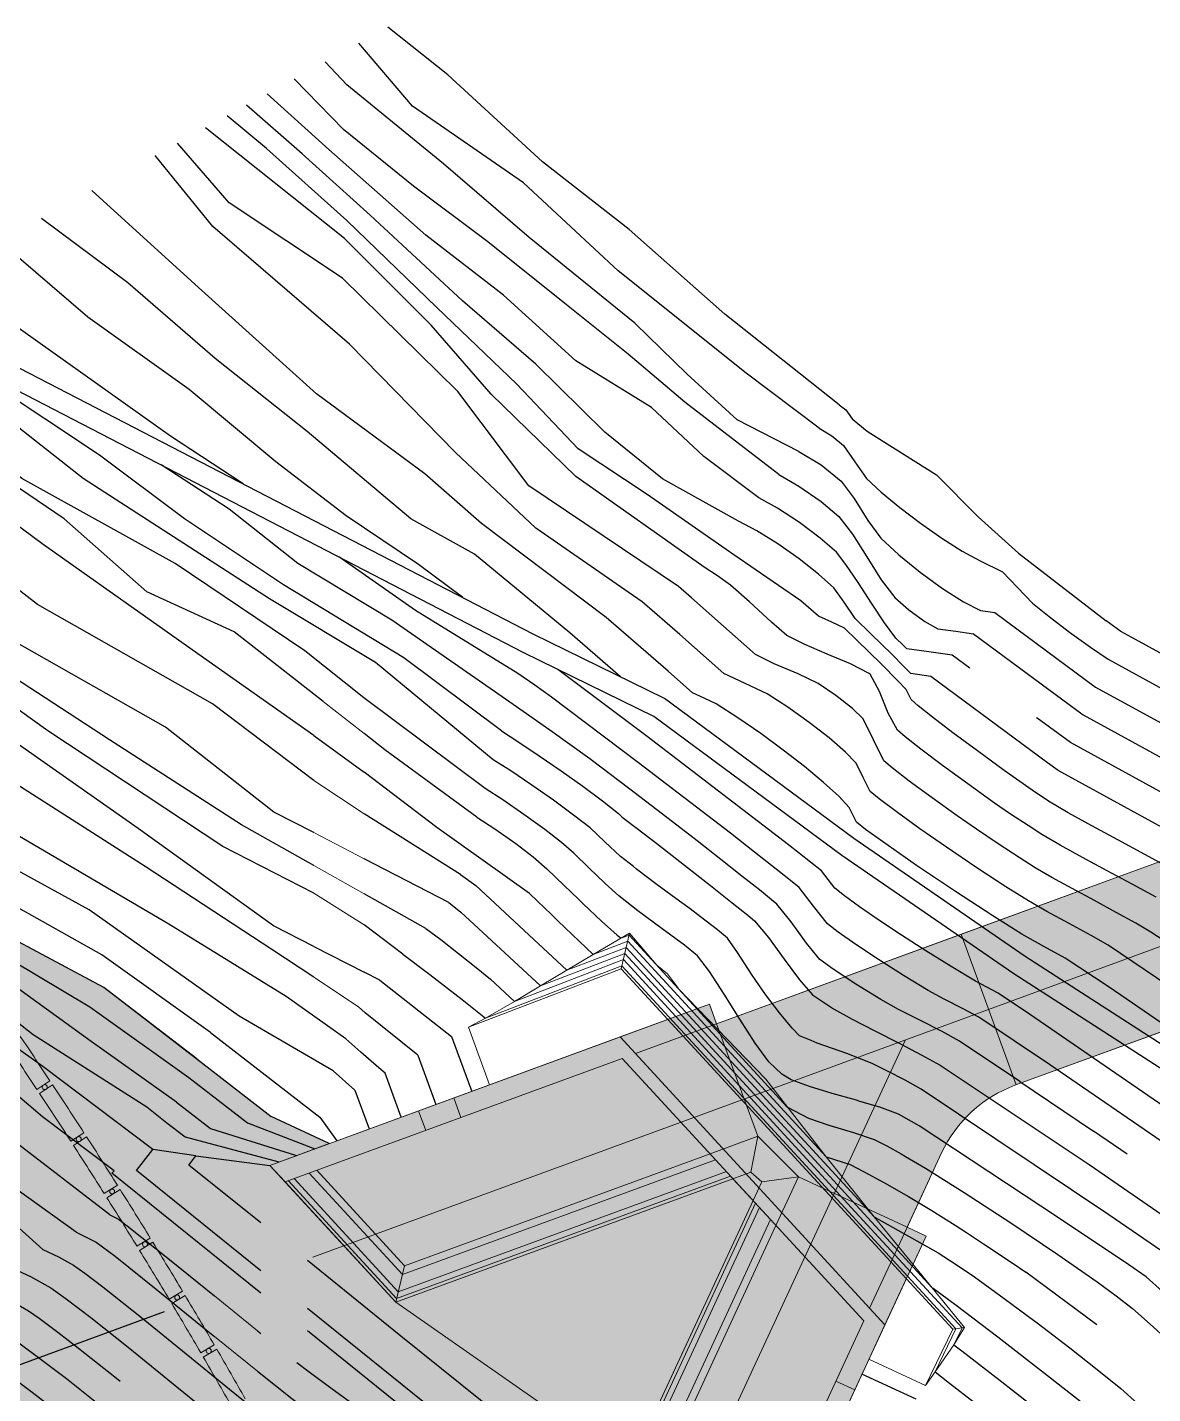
# Model space of a CAD drawing. Extents: x -367 to 63045, y 275 to 109039.
# Drawn here: x 62143.1 to 62186.3, y 108597.3 to 108649.8 of the extents above; entities that cross this region are included whole.
import ezdxf
from ezdxf.enums import TextEntityAlignment as Align

# ---------------------------------------------------------------- set-up
doc = ezdxf.new("R2010")
doc.units = 0
doc.header["$LTSCALE"] = 25.401856
doc.header["$MEASUREMENT"] = 0
for name, pattern in [('NASCOSTA', [9.525, 6.35, -3.175]), ('TRATTEGGIATA', [19.05, 12.7, -6.35]), ('TRATTEGGIATA2', [0.375, 0.25, -0.125]), ('TRATTOPUNTO2', [12.7, 6.35, -3.175, 0, -3.175])]:
    doc.linetypes.add(name, pattern=pattern)
for name, color, linetype in [('colore lago', 131, 'Continuous'), ('curve livello 1m', 2, 'Continuous'), ('curve livello 5m', 7, 'Continuous'), ('curve livello di scavo 1 m', 2, 'Continuous'), ('LIN010CO', 2, 'Continuous'), ('LIN010TR', 2, 'NASCOSTA'), ('LIN018CO', 6, 'Continuous'), ('LIN025CO', 7, 'Continuous'), ('LIN07CO', 4, 'Continuous'), ('Strade', 7, 'Continuous'), ('TEXT050', 3, 'Continuous'), ('TRATTCOLO-30', 253, 'Continuous'), ('TRATTCOLO-32', 255, 'Continuous')]:
    doc.layers.add(name, color=color, linetype=linetype)
doc.layers.add('Colori bordi', color=5, linetype='Continuous', plot=False)
doc.layers.add('no_plot', color=5, linetype='Continuous', plot=False)
doc.styles.add('ARIAL', font='arial.ttf')

# ---------------------------------------------------------------- blocks, each defined once
blk = doc.blocks.new('SEZ1')
at = {"layer": 'LIN07CO'}
for q in [(-0.5, 1.5), (0, 0)]:
    blk.add_line((0, 1.5), q, dxfattribs=at)
at = {"layer": 'TEXT050', "style": 'ARIAL'}
blk.add_attdef('NOME_SEZIONE', text='', height=0.4, dxfattribs=at).set_placement((-0.25, 1.167), align=Align.MIDDLE)
blk = doc.blocks.new('CONTORNO')
at = {"layer": 'Colori bordi', "lineweight": 0, "ltscale": 2, "flags": 128}
for points in [[(9.426, 101.471, 0.76503), (-27.561, 123.114), (-31.83, 118.918, 0.278191), (-69.079, 126.141), (-85.83, 120.005), (-86.105, 120.756), (-102.99, 114.571), (-98.153, 109.314), (-85.2, 114.059), (-84.427, 113.219), (-89.144, 103.05)], [(-84.307, 97.793), (-77.785, 111.855), (-78.51, 112.191), (-77.184, 115.052, -0.198912), (-74.368, 117.643), (-67.474, 120.163, -0.281645), (-36.074, 114.45, 0.175507), (-40.663, 100.044)]]:
    blk.add_lwpolyline(points, format="xyb", dxfattribs=at)
blk = doc.blocks.new('barrageflott')
at = {"layer": 'TRATTCOLO-32'}
h = blk.add_hatch(color=256, dxfattribs=at)
h.paths.add_polyline_path([(-40.677, 110.423), (-41.157, 110.064, -0.002639), (-39.854, 108.3), (-39.369, 108.655, 0.002639)])
h.paths.add_polyline_path([(-39.257, 108.501), (-39.742, 108.147, -0.002639), (-38.458, 106.369), (-37.97, 106.717, 0.002639)])
h.paths.add_polyline_path([(-37.86, 106.563), (-38.348, 106.214, -0.002639), (-37.085, 104.422), (-36.593, 104.764, 0.002639)])
h.paths.add_polyline_path([(-36.484, 104.608), (-36.977, 104.266, -0.002639), (-35.735, 102.459), (-35.238, 102.796, 0.002639)])
h.paths.add_polyline_path([(-35.131, 102.639), (-35.628, 102.302, -0.002639), (-34.406, 100.48), (-33.906, 100.812, 0.002639)])
h.paths.add_polyline_path([(-33.801, 100.653), (-34.302, 100.322, -0.002639), (-33.101, 98.487), (-32.597, 98.813, 0.002639)])
h.paths.add_polyline_path([(-32.494, 98.653), (-32.998, 98.328, -0.002639), (-31.819, 96.479), (-31.311, 96.799, 0.002639)])
h.paths.add_polyline_path([(-31.21, 96.638), (-31.718, 96.318, -0.002639), (-30.56, 94.456), (-30.048, 94.77, 0.002639)])
h.paths.add_polyline_path([(-29.949, 94.608), (-30.46, 94.294, -0.002639), (-29.324, 92.419), (-28.809, 92.727, 0.002639)])
h.paths.add_polyline_path([(-28.711, 92.564), (-29.226, 92.256, -0.002639), (-28.111, 90.367), (-27.593, 90.67, 0.002639)])
h.paths.add_polyline_path([(-27.497, 90.505), (-28.016, 90.203, -0.002639), (-26.922, 88.302), (-26.401, 88.599, 0.002639)])
h.paths.add_polyline_path([(-26.307, 88.433), (-26.829, 88.137, -0.002639), (-25.757, 86.224), (-25.232, 86.514, 0.002639)])
h.paths.add_polyline_path([(-25.14, 86.348), (-25.665, 86.058, -0.002639), (-24.616, 84.132), (-24.088, 84.416, 0.002639)])
h.paths.add_polyline_path([(-23.998, 84.249), (-24.526, 83.965, -0.002639), (-23.499, 82.027), (-22.967, 82.306, 0.002639)])
h.paths.add_polyline_path([(-22.879, 82.137), (-23.411, 81.859, -0.002639), (-22.406, 79.91), (-21.871, 80.182, 0.002639)])
h.paths.add_polyline_path([(-21.785, 80.013), (-22.32, 79.741, -0.002639), (-21.337, 77.78), (-20.799, 78.046, 0.002639)])
h.paths.add_polyline_path([(-20.715, 77.876), (-21.253, 77.61, -0.002639), (-20.293, 75.639), (-19.752, 75.898, 0.002639)])
h.paths.add_polyline_path([(-19.67, 75.727), (-20.211, 75.468, -0.002639), (-19.274, 73.485), (-18.73, 73.738, 0.002639)])
h.paths.add_polyline_path([(-16.684, 69.21), (-17.233, 68.969, -0.002639), (-16.365, 66.956), (-15.812, 67.19, 0.002639)])
h.paths.add_polyline_path([(-17.654, 71.394), (-18.201, 71.147, -0.002639), (-17.309, 69.143), (-16.76, 69.384, 0.002639)])
h.paths.add_polyline_path([(-18.65, 73.566), (-19.194, 73.313, -0.002639), (-18.279, 71.32), (-17.732, 71.567, 0.002639)])
at = {"layer": 'LIN010CO', "lineweight": 0}
for p, q in [((-34.406, 100.48), (-33.906, 100.812)), ((-34.302, 100.322), (-33.801, 100.653)), ((-33.101, 98.487), (-32.597, 98.813)), ((-32.998, 98.328), (-32.494, 98.653)), ((-31.819, 96.479), (-31.311, 96.799)), ((-31.718, 96.318), (-31.21, 96.638)), ((-30.56, 94.456), (-30.048, 94.77)), ((-30.46, 94.294), (-29.949, 94.608)), ((-29.324, 92.419), (-28.809, 92.727)), ((-29.226, 92.256), (-28.711, 92.564)), ((-28.111, 90.367), (-27.593, 90.67)), ((-28.016, 90.203), (-27.497, 90.505))]:
    blk.add_line(p, q, dxfattribs=at)
for centre in [(-34.104, 100.567), (-32.798, 98.57), (-31.514, 96.558), (-30.254, 94.532), (-29.018, 92.491), (-27.804, 90.436)]:
    blk.add_circle(centre, 0.095, dxfattribs=at)
for radius, start, end in [(208.344, 33.54525, 34.15012), (207.744, 33.54525, 34.15012), (207.744, 32.88807, 33.49294), (208.344, 32.88807, 33.49294), (208.344, 32.2309, 32.83577), (207.744, 32.2309, 32.83577), (208.344, 31.57373, 32.1786), (207.744, 31.57373, 32.1786), (208.344, 30.91655, 31.52142), (207.744, 30.91655, 31.52142), (208.344, 30.25938, 30.86425), (207.744, 30.25938, 30.86425), (208.344, 29.60221, 30.20708), (207.744, 29.60221, 30.20708)]:
    blk.add_arc((-207.55, -14.318), radius, start, end, dxfattribs=at)

msp = doc.modelspace()

# ---------------------------------------------------------------- hatches: boundary and pattern name
at = {"layer": 'colore lago', "linetype": 'Continuous', "lineweight": 0}
msp.add_hatch(color=256, dxfattribs=at).paths.add_polyline_path([(62184.44037, 108578.69715), (62185.03434, 108578.125), (62185.55328, 108577.07553), (62184.71184, 108576.84218), (62189.10999, 108571.21279), (62202.4034, 108574.89937), (62203.10581, 108574.00033), (62197.58567, 108564.24353), (62201.98383, 108558.61423), (62202.78383, 108560.02814), (62202.78383, 108558.46665), (62203.82904, 108556.4937), (62204.32435, 108555.55874), (62204.73393, 108554.78562), (62204.99715, 108554.28875), (62205.31668, 108553.6856), (62206.09904, 108553.14835), (62206.994, 108552.58011), (62207.77037, 108552.12865), (62208.28489, 108551.88137), (62208.98831, 108551.7939), (62209.75528, 108551.70767), (62210.27698, 108551.52482), (62211.05005, 108551.20587), (62211.84255, 108550.8465), (62212.31081, 108550.58878), (62213.28943, 108549.57594), (62214.66393, 108548.14578), (62215.45723, 108547.3376), (62216.16484, 108546.6219), (62216.68181, 108546.10437), (62216.90318, 108545.89072), (62217.44028, 108545.65476), (62218.04836, 108545.19124), (62218.87708, 108544.48294), (62219.4919, 108543.90061), (62219.85139, 108543.51423), (62220.22605, 108542.63483), (62220.56531, 108541.56721), (62220.9211, 108540.79857), (62221.36372, 108540.51775), (62221.86652, 108540.21289), (62222.46332, 108539.50212), (62223.10529, 108538.59681), (62223.70955, 108537.87247), (62224.20518, 108537.55122), (62224.69366, 108537.28115), (62225.15194, 108537.02649), (62225.71553, 108536.65965), (62226.50081, 108536.12628), (62227.3663, 108535.52374), (62228.1705, 108534.9494), (62229.08636, 108534.26713), (62230.1381, 108533.46091), (62231.0102, 108532.77261), (62231.91617, 108532.02959), (62232.79706, 108531.29172), (62233.57004, 108530.62991), (62234.15231, 108530.11507), (62234.46103, 108529.81812), (62235.02241, 108528.93574), (62235.50983, 108528.21194), (62236.1616, 108527.97079), (62237.88452, 108527.35259), (62236.19155, 108519.02067), (62235.95115, 108517.8376), (62230.60336, 108518.76617), (62225.09835, 108519.31118), (62219.53535, 108519.50718), (62213.99236, 108519.34019), (62208.44135, 108518.81819), (62202.96136, 108517.90819), (62197.53735, 108516.63019), (62192.21835, 108515.03521), (62187.02936, 108513.0682), (62181.96335, 108510.75821), (62177.07535, 108508.14421), (62172.35535, 108505.18521), (62168.15134, 108502.19022), (62163.99534, 108498.79922), (62159.92034, 108495.02322), (62156.87234, 108491.82123), (62153.58533, 108487.9912), (62151.00034, 108484.57322), (62147.89234, 108479.97022), (62145.09534, 108475.15423), (62142.62333, 108470.19523), (62140.49932, 108465.06123), (62138.70632, 108459.79123), (62137.26532, 108454.41924), (62136.17032, 108448.97023), (62135.44131, 108443.47724), (62135.08431, 108438.09823), (62135.07531, 108432.54122), (62135.4223, 108426.97924), (62136.1643, 108421.48524), (62137.24929, 108416.02824), (62138.11624, 108412.81415), (62136.87629, 108410.16824), (62132.8128, 108408.61126), (62132.07881, 108409.20236), (62131.22289, 108409.67071), (62130.50179, 108409.8758), (62129.73905, 108409.66836), (62128.79583, 108409.16644), (62127.82182, 108408.63823), (62126.9667, 108408.35186), (62126.4708, 108408.43826), (62125.54632, 108408.64534), (62123.26174, 108409.24028), (62120.33075, 108410.05585), (62117.14751, 108410.95602), (62114.10621, 108411.80472), (62111.601, 108412.46593), (62110.85667, 108412.63236), (62109.99272, 108412.81634), (62109.48217, 108412.93677), (62108.8675, 108413.23396), (62108.1109, 108413.60641), (62106.96975, 108414.09549), (62105.58923, 108414.65753), (62104.07452, 108415.25987), (62102.53083, 108415.86981), (62101.06332, 108416.45468), (62099.7772, 108416.98179), (62098.77764, 108417.41846), (62098.12077, 108417.74642), (62097.08202, 108418.402), (62094.14205, 108420.10043), (62090.9826, 108422.11739), (62089.00829, 108423.4159), (62089.0084, 108612.37278), (62120.88999, 108629.95032), (62123.51589, 108627.78348), (62127.40046, 108624.87082), (62132.09238, 108621.99255), (62137.11189, 108618.69874), (62141.9676, 108615.09259), (62145.99091, 108612.94276), (62152.41989, 108607.98332), (62153.53281, 108607.46368), (62154.64574, 108606.94403), (62153.74834, 108606.61531), (62152.36859, 108606.1099), (62157.20571, 108600.8529), (62170.15914, 108605.59782), (62170.93166, 108604.75824), (62166.215, 108594.58868), (62171.05211, 108589.33168), (62172.53972, 108592.53911), (62173.61881, 108592.04274), (62173.89927, 108591.77136), (62174.52108, 108591.27829), (62175.29877, 108590.71102), (62176.16099, 108590.1049), (62177.03637, 108589.49528), (62177.85355, 108588.91749), (62178.54117, 108588.40689), (62179.02787, 108587.99882), (62179.46911, 108587.46018), (62180.05431, 108586.73849), (62180.60099, 108586.11149), (62181.23677, 108585.39235), (62181.56921, 108585.00258), (62181.87023, 108584.35861), (62182.1683, 108583.51591), (62182.76671, 108581.60651), (62183.0726, 108580.72588), (62183.38664, 108580.01867)])
at = {"layer": 'TRATTCOLO-30', "linetype": 'Continuous', "lineweight": 0}
h = msp.add_hatch(color=256, dxfattribs=at)
h.dxf.hatch_style = 1
h.paths.add_polyline_path([(62231.65512, 108590.98845, 0.0303488), (62230.46965, 108594.89443), (62227.36249, 108594.3968, -0.03537882), (62228.65905, 108590.27432), (62230.15261, 108584.00813), (62233.14868, 108584.72225)])
h.paths.add_polyline_path([(62234.65119, 108591.70256, 0.02617886), (62233.56545, 108595.39024), (62230.46965, 108594.89443, -0.0303488), (62231.65512, 108590.98845), (62233.14868, 108584.72225), (62236.14475, 108585.43637)])
h.paths.add_polyline_path([(62226.61305, 108607.31844), (62224.5004, 108605.05233, -0.08819837), (62230.46965, 108594.89443), (62233.56545, 108595.39024, 0.09480157)])
h.paths.add_polyline_path([(62224.5004, 108605.05233), (62222.38522, 108602.7835, -0.08025283), (62227.36249, 108594.3968), (62230.46965, 108594.89443, 0.08819837)])
h.paths.add_polyline_path([(62224.5004, 108605.05233, 0.01736281), (62222.9214, 108606.77486, 0.03970356), (62220.83271, 108604.38856), (62222.38522, 108602.7835)])
h.paths.add_polyline_path([(62222.86082, 108606.71559), (62222.92127, 108606.77499, 0.01556613), (62221.40701, 108608.22286), (62219.28484, 108605.98883), (62220.83271, 108604.38856, -0.03864254)])
h.paths.add_polyline_path([(62225.07104, 108608.88759), (62223.52903, 108610.45673), (62221.40701, 108608.22286, -0.01556613), (62222.92127, 108606.77499)])
h.paths.add_polyline_path([(62226.61305, 108607.31844), (62225.07104, 108608.88759), (62222.92127, 108606.77499, -0.01736414), (62224.5004, 108605.05233)])
h.paths.add_polyline_path([(62203.46335, 108619.63855), (62203.02533, 108616.58927, -0.15355602), (62221.40701, 108608.22286), (62223.52903, 108610.45673, 0.15371899)])
h.paths.add_polyline_path([(62203.02533, 108616.58927), (62202.5873, 108613.53987, -0.15336015), (62219.28484, 108605.98883), (62221.40701, 108608.22286, 0.15355602)])
h.paths.add_polyline_path([(62203.02533, 108616.58927, 0.11893671), (62187.34008, 108614.78756), (62179.97843, 108612.09095), (62179.44828, 108611.89675), (62180.99162, 108609.18195), (62187.88569, 108611.70203, -0.122973), (62202.5873, 108613.53987)])
h.paths.add_polyline_path([(62203.46335, 108619.63855, 0.11936774), (62186.2807, 108617.67963), (62177.90494, 108614.61155), (62179.44828, 108611.89675), (62179.97843, 108612.09095), (62187.34008, 108614.78756, -0.11893671), (62203.02533, 108616.58927)])
h = msp.add_hatch(color=256, dxfattribs=at)
h.dxf.hatch_style = 1
h.paths.add_polyline_path([(62209.67555, 108572.20926), (62208.97927, 108572.6032), (62209.04538, 108572.72006, -0.14195048), (62212.62795, 108576.22122), (62213.19146, 108576.52316), (62211.72732, 108580.30781), (62209.44078, 108579.6737), (62199.39823, 108561.92357), (62201.4507, 108559.29652), (62201.98381, 108558.61417), (62207.77045, 108568.842)])
h.paths.add_polyline_path([(62209.44078, 108579.6737), (62203.077, 108577.90887), (62187.2974, 108573.53281), (62189.10998, 108571.21282), (62202.40339, 108574.8994), (62203.1058, 108574.00035), (62197.58566, 108564.24356), (62199.39823, 108561.92357)])
h.paths.add_polyline_path([(62211.72732, 108580.30781), (62210.61062, 108583.19437), (62202.25391, 108580.87685), (62202.04012, 108581.64776), (62184.71182, 108576.8422), (62187.2974, 108573.53281), (62203.077, 108577.90887)])
edge = h.paths.add_edge_path()
edge.add_line((62180.99131, 108609.18234), (62177.90463, 108614.61194))
edge.add_line((62177.90463, 108614.61194), (62169.52887, 108611.54386))
edge.add_line((62169.52887, 108611.54386), (62169.25371, 108612.29504))
edge.add_line((62169.25371, 108612.29504), (62152.36858, 108606.10993))
edge.add_line((62152.36858, 108606.10993), (62157.2057, 108600.85293))
edge.add_line((62157.2057, 108600.85293), (62170.15913, 108605.59785))
edge.add_line((62170.15913, 108605.59785), (62170.93165, 108604.75827))
edge.add_line((62170.93165, 108604.75827), (62166.21498, 108594.58871))
edge.add_line((62166.21498, 108594.58871), (62171.0521, 108589.33171))
edge.add_line((62171.0521, 108589.33171), (62177.57426, 108603.39409))
edge.add_line((62177.57426, 108603.39409), (62176.84851, 108603.73069))
edge.add_line((62176.84851, 108603.73069), (62178.1752, 108606.59116))
edge.add_arc((62182.71109, 108604.48741), 5, 110.118057, 155.118057, ccw=False)

# ---------------------------------------------------------------- linework, layer by layer
at = {"layer": 'Colori bordi', "linetype": 'Continuous', "lineweight": 0, "flags": 128}
msp.add_lwpolyline([(62141.9676, 108615.09259), (62145.99091, 108612.94276), (62152.41989, 108607.98332), (62153.53281, 108607.46368), (62154.64574, 108606.94403), (62153.74834, 108606.61531), (62152.36859, 108606.1099), (62157.20571, 108600.8529), (62170.15914, 108605.59782), (62170.93166, 108604.75824), (62166.215, 108594.58868)], dxfattribs=at)
at = {"layer": 'curve livello 1m', "color": 152, "linetype": 'TRATTEGGIATA2', "ltscale": 5, "flags": 128}
msp.add_lwpolyline([(62157.41792, 108607.9595), (62156.79882, 108609.64961), (62156.55622, 108609.85498), (62155.86768, 108610.45144), (62155.28819, 108610.96509), (62152.99701, 108612.59603), (62148.48814, 108615.37), (62142.10634, 108619.11485), (62136.69569, 108623.4145), (62129.55085, 108628.26894), (62125.87438, 108631.04291), (62124.87693, 108632.14849)], dxfattribs=at)
at = {"layer": 'curve livello 5m', "color": 2}
for p, q in [((62154.05614, 108622.61264), (62155.99637, 108621.20721)), ((62154.05614, 108614.51426), (62155.99637, 108613.5265)), ((62187.37467, 108612.67525), (62184.56461, 108614.56313)), ((62159.35409, 108611.05571), (62160.12501, 108608.95112)), ((62149.56152, 108610.19687), (62152.41989, 108607.98332)), ((62181.17249, 108609.33318), (62184.00334, 108607.42613)), ((62154.64574, 108606.94403), (62152.41989, 108607.98332)), ((62184.13212, 108599.98757), (62181.40224, 108602.00662)), ((62177.19206, 108597.12721), (62175.11459, 108598.09075))]:
    msp.add_line(p, q, dxfattribs=at)
at = {"layer": 'curve livello 5m', "color": 2, "flags": 128}
for points in [[(62171.14869, 108631.74085), (62169.03993, 108633.32653), (62167.03172, 108635.20606), (62164.12623, 108637.00016), (62161.34893, 108639.52044), (62158.35798, 108641.82713), (62154.64067, 108645.11631), (62152.26443, 108647.24826)], [(62166.67444, 108627.74443), (62162.58615, 108630.57752), (62159.50754, 108633.47428), (62155.4329, 108637.63837), (62150.18115, 108642.16455), (62147.96645, 108644.87862)], [(62154.05614, 108622.61264), (62149.81895, 108625.59873), (62143.66172, 108629.94387), (62138.04778, 108634.10796), (62133.89561, 108637.12083)], [(62154.05614, 108614.51426), (62152.51144, 108615.30065), (62147.30889, 108619.0455), (62141.7595, 108622.92905), (62133.64352, 108628.89308), (62128.37161, 108632.49923), (62127.30769, 108633.48866)], [(62161.58575, 108623.89042), (62157.06275, 108627.0471), (62153.44085, 108629.21967), (62150.81497, 108631.30172), (62148.19406, 108633.00256)], [(62179.25566, 108625.20587), (62178.58388, 108625.70331), (62177.68562, 108625.82082), (62176.83538, 108625.94382), (62176.83538, 108625.94382), (62176.69439, 108626.08674), (62176.41743, 108626.35657), (62175.97813, 108626.94528), (62175.4765, 108627.70135), (62174.96587, 108628.49223), (62174.49957, 108629.18535), (62174.13094, 108629.64815), (62173.50758, 108630.19681), (62172.70956, 108630.79388), (62171.87666, 108631.34126), (62171.14869, 108631.74085)], [(62149.56152, 108610.19687), (62149.56152, 108610.19687), (62145.99091, 108612.94278), (62141.9676, 108615.0926), (62137.11189, 108618.69876), (62132.09238, 108621.99257), (62127.40046, 108624.87083), (62123.51589, 108627.7835), (62120.88999, 108629.95034)], [(62146.38755, 108605.90318), (62143.63749, 108607.96894), (62140.21556, 108610.88315), (62135.90646, 108613.92407), (62131.7241, 108617.85192), (62124.88024, 108622.54), (62116.60667, 108627.58878)], [(62184.56461, 108614.56313), (62184.56461, 108614.56313), (62183.91552, 108614.93697), (62183.07087, 108615.39519), (62182.20907, 108615.86208), (62181.50851, 108616.26192), (62181.50851, 108616.26192), (62180.64361, 108616.80809), (62179.52932, 108617.53848), (62178.36126, 108618.32322), (62177.33507, 108619.03244), (62177.33507, 108619.03244), (62176.47385, 108619.65256), (62175.76913, 108620.18069), (62175.43232, 108620.45838), (62175.43232, 108620.45838), (62175.16506, 108621.00516), (62174.8967, 108621.55664), (62174.8967, 108621.55664), (62174.4825, 108621.98024), (62173.85116, 108622.52233), (62173.08481, 108623.11899), (62172.26554, 108623.70628), (62171.47547, 108624.22028), (62170.62475, 108624.61123), (62169.81463, 108624.98876), (62168.11667, 108626.49359), (62166.67444, 108627.74443)], [(62181.17249, 108609.33318), (62178.864, 108610.87364), (62178.1901, 108611.24341), (62177.35666, 108611.67011), (62176.52059, 108612.09805), (62175.83875, 108612.47152), (62175.83875, 108612.47152), (62174.87597, 108613.06644), (62174.01046, 108613.63944), (62173.50187, 108614.01862), (62173.50187, 108614.01862), (62172.98988, 108614.63494), (62172.39177, 108615.46118), (62171.84376, 108616.13683), (62171.84376, 108616.13683), (62171.63827, 108616.30976), (62171.174, 108616.68345), (62170.50653, 108617.2139), (62169.69146, 108617.85709), (62168.78438, 108618.56901), (62167.84089, 108619.30566), (62167.84089, 108619.30566), (62166.20383, 108620.55917), (62164.65773, 108621.72366), (62163.12809, 108622.81604), (62161.58575, 108623.89042)], [(62213.9806, 108596.80635), (62213.34379, 108597.56589), (62210.49746, 108601.04649), (62208.56664, 108603.45305), (62208.35497, 108603.74091), (62206.47625, 108605.4922), (62203.06483, 108608.59114), (62200.12701, 108611.28872), (62199.6056, 108611.79281), (62196.72745, 108613.9966), (62192.71115, 108617.04916), (62192.05991, 108617.44328), (62190.80248, 108618.13044), (62183.12638, 108622.33971), (62181.84829, 108623.28607), (62181.82063, 108623.30655)], [(62162.34323, 108616.54213), (62158.78315, 108619.08102), (62155.99637, 108621.20721)], [(62162.34323, 108616.54213), (62162.65662, 108616.24856), (62163.19065, 108615.73597)], [(62163.19065, 108615.73597), (62163.44598, 108615.49089), (62164.24975, 108614.71845), (62164.79231, 108614.20743)], [(62156.5963, 108613.22108), (62155.99637, 108613.5265)], [(62156.5963, 108613.22108), (62159.35409, 108611.05571)], [(62185.30384, 108606.533), (62184.00334, 108607.42613)], [(62173.74173, 108606.43024), (62174.65742, 108606.13645), (62175.17834, 108605.87608), (62175.9736, 108605.44119), (62176.89599, 108604.91424), (62177.79828, 108604.37766), (62177.79828, 108604.37766), (62178.69467, 108603.81352), (62179.12664, 108603.53163)], [(62152.01981, 108601.20028), (62146.30838, 108605.80498), (62146.30838, 108605.80498), (62146.38755, 108605.90318)], [(62179.12662, 108603.53166), (62179.78444, 108603.10239), (62180.88027, 108602.36816), (62181.40224, 108602.00662)], [(62141.09112, 108601.55209), (62141.73792, 108601.25766), (62142.48195, 108600.87815), (62143.10002, 108600.5274), (62143.10002, 108600.5274), (62143.51089, 108600.23726), (62144.22424, 108599.70671), (62145.02608, 108599.09492), (62146.47648, 108597.94075), (62146.61718, 108597.82633)], [(62183.62146, 108572.43032), (62182.12469, 108573.63951), (62175.54921, 108582.23025), (62153.8124, 108599.75504)]]:
    msp.add_lwpolyline(points, dxfattribs=at)
at = {"layer": 'curve livello di scavo 1 m', "linetype": 'Continuous', "lineweight": 0}
for p, q in [((62165.86993, 108613.65616), (62160.00293, 108611.41107)), ((62167.65964, 108611.7111), (62165.86993, 108613.65616)), ((62160.00293, 108611.41107), (62160.81186, 108609.20272)), ((62176.81624, 108601.75967), (62167.65964, 108611.7111)), ((62177.55745, 108597.65232), (62175.3797, 108598.66236))]:
    msp.add_line(p, q, dxfattribs=at)
at = {"layer": 'curve livello di scavo 1 m', "linetype": 'Continuous', "lineweight": 0, "flags": 128}
msp.add_lwpolyline([(62177.55745, 108597.65232), (62178.60502, 108599.81561), (62176.81624, 108601.75967)], dxfattribs=at)
at = {"layer": 'LIN010CO', "linetype": 'Continuous', "lineweight": 0}
for p, q in [((62169.49048, 108606.32453), (62157.46433, 108601.91928)), ((62157.2413, 108600.99964), (62153.08251, 108605.51943)), ((62157.30193, 108601.24965), (62153.29991, 108605.59907)), ((62157.46433, 108601.91928), (62153.8822, 108605.81236)), ((62170.06714, 108605.69782), (62157.2413, 108600.99964)), ((62169.91037, 108605.86819), (62157.30193, 108601.24965)), ((62166.36419, 108594.61196), (62171.02367, 108604.65825)), ((62166.61837, 108594.65162), (62171.18044, 108604.48787)), ((62167.29917, 108594.75784), (62171.60033, 108604.03154)), ((62157.54586, 108602.25548), (62157.20572, 108600.85291))]:
    msp.add_line(p, q, dxfattribs=at)
at = {"layer": 'LIN010TR', "linetype": 'TRATTOPUNTO2', "lineweight": 0, "ltscale": 5}
msp.add_line((62167.69648, 108591.31825), (62176.7893, 108610.92322), dxfattribs=at)
at = {"layer": 'LIN010TR', "linetype": 'TRATTOPUNTO2', "lineweight": 0, "ltscale": 5, "flags": 128}
msp.add_lwpolyline([(62154.02693, 108602.58524), (62179.97813, 108612.09131), (62187.33978, 108614.78792, -0.44895429), (62231.65482, 108590.98881), (62244.1533, 108538.5519)], format="xyb", dxfattribs=at)
at = {"layer": 'LIN018CO', "color": 2, "lineweight": 0}
for p, q in [((62164.79231, 108614.20743), (62166.1907, 108615.02213)), ((62166.1907, 108615.02213), (62165.87206, 108613.65385)), ((62166.1907, 108615.02213), (62167.23847, 108613.79338)), ((62163.77574, 108613.60429), (62164.79231, 108614.20743)), ((62162.76818, 108613.00459), (62163.77574, 108613.60429)), ((62168.07149, 108612.88805), (62171.41775, 108609.41526)), ((62173.74173, 108606.43024), (62171.41775, 108609.41526)), ((62175.58743, 108604.12895), (62173.74173, 108606.43024)), ((62177.81517, 108601.41246), (62175.58743, 108604.12895)), ((62179.05445, 108599.88189), (62178.60502, 108599.81561))]:
    msp.add_line(p, q, dxfattribs=at)
at = {"layer": 'LIN018CO', "color": 2}
for p, q in [((62149.26128, 108606.12177), (62149.53242, 108606.47606)), ((62152.01981, 108603.89778), (62149.26128, 108606.12177)), ((62157.40805, 108599.55363), (62153.8124, 108602.45254))]:
    msp.add_line(p, q, dxfattribs=at)
at = {"layer": 'LIN018CO', "color": 2, "lineweight": 0, "flags": 128}
for points in [[(62167.23847, 108613.79338), (62167.64557, 108613.46711), (62167.64557, 108613.46711), (62168.02926, 108612.95434), (62168.07149, 108612.88805)], [(62160.00293, 108611.41107), (62160.65177, 108611.76643), (62161.76343, 108612.40596), (62162.76818, 108613.00459)], [(62177.55745, 108597.65232), (62177.92284, 108598.17742), (62178.64904, 108599.21817), (62179.05445, 108599.88189), (62177.81517, 108601.41246)]]:
    msp.add_lwpolyline(points, dxfattribs=at)
at = {"layer": 'LIN018CO', "color": 2, "flags": 128}
for points in [[(62152.01981, 108602.06091), (62147.2505, 108605.90605), (62147.88257, 108606.72226)], [(62183.62146, 108573.29164), (62182.60804, 108574.11035), (62176.03235, 108582.70136), (62153.8124, 108600.61567)], [(62161.24275, 108596.462), (62157.40805, 108599.55363)]]:
    msp.add_lwpolyline(points, dxfattribs=at)
at = {"layer": 'LIN025CO', "linetype": 'TRATTEGGIATA', "lineweight": 0, "ltscale": 2}
for p, q in [((62178.91875, 108614.98339), (62186.2804, 108617.68)), ((62169.52889, 108611.54383), (62178.91875, 108614.98339)), ((62181.03761, 108609.19923), (62178.91875, 108614.98339)), ((62165.83021, 108611.04097), (62169.25373, 108612.29502)), ((62169.52889, 108611.54383), (62169.25373, 108612.29502)), ((62166.41652, 108610.40375), (62169.52889, 108611.54383)), ((62169.52889, 108611.54383), (62171.11109, 108607.22449)), ((62171.11109, 108607.22449), (62169.27967, 108606.55364)), ((62171.11109, 108607.22449), (62170.84604, 108605.84943)), ((62172.67552, 108605.66612), (62171.11109, 108607.22449)), ((62178.17522, 108606.59113), (62176.74305, 108603.50323)), ((62170.84604, 108605.84943), (62170.15915, 108605.59782)), ((62171.26371, 108605.47417), (62170.84604, 108605.84943)), ((62171.26371, 108605.47417), (62172.67552, 108605.66612)), ((62171.81114, 108603.80243), (62172.67552, 108605.66612)), ((62176.84853, 108603.73067), (62172.67552, 108605.66612)), ((62170.93166, 108604.75825), (62171.26371, 108605.47417)), ((62175.41017, 108600.62942), (62176.74305, 108603.50323)), ((62177.57427, 108603.39407), (62176.84853, 108603.73067)), ((62175.99649, 108599.99221), (62177.57427, 108603.39407))]:
    msp.add_line(p, q, dxfattribs=at)
at = {"layer": 'LIN025CO', "linetype": 'Continuous', "lineweight": 0}
for p, q in [((62152.3686, 108606.10991), (62165.83021, 108611.04097)), ((62165.83021, 108611.04097), (62175.99649, 108599.99221)), ((62152.95492, 108605.47269), (62165.90835, 108610.21761)), ((62175.18246, 108600.13846), (62165.90835, 108610.21761)), ((62159.43634, 108608.69886), (62159.7115, 108607.94767)), ((62158.08279, 108608.20304), (62158.35796, 108607.45186)), ((62152.95492, 108605.47269), (62152.3686, 108606.10991)), ((62169.27967, 108606.55364), (62157.54586, 108602.25548)), ((62157.54586, 108602.25548), (62154.17454, 108605.91945)), ((62170.15915, 108605.59782), (62157.20572, 108600.85291)), ((62157.20572, 108600.85291), (62152.95492, 108605.47269)), ((62166.215, 108594.58868), (62170.93166, 108604.75825)), ((62167.64098, 108594.81117), (62171.81114, 108603.80243)), ((62166.215, 108594.58868), (62157.20572, 108600.85291)), ((62170.4658, 108589.96889), (62175.18246, 108600.13846)), ((62171.05212, 108589.33168), (62175.99649, 108599.99221)), ((62174.83599, 108597.49006), (62174.11024, 108597.82666))]:
    msp.add_line(p, q, dxfattribs=at)
at = {"layer": 'LIN025CO', "linetype": 'TRATTEGGIATA', "lineweight": 0, "ltscale": 2, "flags": 128}
msp.add_lwpolyline([(62219.28454, 108605.9892, 0.28164473), (62187.88539, 108611.7024), (62180.99133, 108609.18231, 0)], format="xyb", dxfattribs=at)
at = {"layer": 'LIN025CO', "linetype": 'TRATTEGGIATA', "lineweight": 0, "ltscale": 2}
msp.add_arc((62182.7111, 108604.48738), 5, 110.118057, 155.118057, dxfattribs=at)
at = {"layer": 'no_plot', "linetype": 'Continuous', "lineweight": 0}
for p, q in [((62154.42052, 108623.91984), (62155.99637, 108622.68902)), ((62154.05614, 108620.89231), (62155.99637, 108619.61238)), ((62154.05614, 108618.88463), (62155.99637, 108617.87963)), ((62154.05614, 108617.62816), (62155.99637, 108616.53623)), ((62154.05614, 108616.55616), (62155.99637, 108615.34555)), ((62166.06341, 108614.4797), (62163.77574, 108613.60429)), ((62166.11869, 108614.71499), (62164.79231, 108614.20743)), ((62166.17397, 108614.95029), (62165.86339, 108614.83144)), ((62169.2247, 108611.04399), (62166.06341, 108614.4797)), ((62169.37187, 108611.17942), (62166.11869, 108614.71499)), ((62169.51905, 108611.31484), (62166.17397, 108614.95029)), ((62165.95285, 108614.0091), (62161.76343, 108612.40596)), ((62166.00813, 108614.2444), (62162.76818, 108613.00459)), ((62174.85917, 108604.32967), (62165.95285, 108614.0091)), ((62169.07752, 108610.90857), (62166.00813, 108614.2444)), ((62165.89757, 108613.77381), (62160.65177, 108611.76643)), ((62174.31045, 108604.63065), (62165.89757, 108613.77381)), ((62154.05614, 108613.33066), (62155.7785, 108612.19051)), ((62151.89397, 108599.75605), (62150.243, 108601.09781)), ((62151.89397, 108598.20359), (62150.243, 108599.54297))]:
    msp.add_line(p, q, dxfattribs=at)
at = {"layer": 'no_plot'}
for p, q in [((62150.0942, 108611.21137), (62154.2921, 108607.96047)), ((62158.05278, 108610.3436), (62158.74767, 108608.44659)), ((62149.26302, 108609.48477), (62151.51893, 108607.73776)), ((62155.64094, 108608.99239), (62156.18476, 108607.50778)), ((62148.78492, 108608.54075), (62150.09799, 108607.5239)), ((62148.42004, 108607.74293), (62149.12, 108607.20088)), ((62151.51893, 108607.73776), (62154.10068, 108606.74437)), ((62154.2921, 108607.96047), (62154.94308, 108607.05295)), ((62149.12, 108607.20088), (62152.72298, 108606.23972)), ((62150.09799, 108607.5239), (62153.40177, 108606.48836)), ((62149.53242, 108606.47606), (62147.88257, 108606.72226)), ((62149.53242, 108606.47606), (62152.3686, 108606.10991))]:
    msp.add_line(p, q, dxfattribs=at)
at = {"layer": 'no_plot', "flags": 128}
for points in [[(62174.23977, 108635.30467), (62169.85176, 108638.79425), (62166.17717, 108642.04071), (62162.84441, 108644.64642), (62159.21254, 108647.97831), (62156.9034, 108649.8059)], [(62173.467, 108634.41371), (62170.66359, 108636.53027), (62165.74989, 108640.4602), (62162.11803, 108643.83481), (62157.84525, 108646.78225), (62155.79548, 108649.19506)], [(62172.69423, 108633.52276), (62170.32177, 108634.73618), (62168.39901, 108636.48756), (62166.39081, 108638.45252), (62162.33167, 108641.7417), (62159.04163, 108644.56099), (62155.32431, 108647.59386), (62154.49936, 108648.48046)], [(62171.92146, 108632.6318), (62168.31356, 108635.41965), (62166.13444, 108637.25646), (62163.82714, 108639.09327), (62160.75074, 108641.57083), (62157.88798, 108643.70666), (62155.19613, 108645.8852), (62153.31049, 108647.82499)], [(62170.37592, 108630.84989), (62167.459, 108632.4722), (62165.23716, 108634.2663), (62162.58803, 108636.87201), (62159.768, 108639.30685), (62156.2216, 108642.59603), (62153.6152, 108644.94544), (62151.47559, 108646.81334)], [(62169.05215, 108629.07167), (62164.12623, 108632.55764), (62160.87892, 108635.71866), (62158.57162, 108638.36709), (62155.23886, 108641.69898), (62149.89631, 108645.94263)], [(62169.60315, 108629.95894), (62166.86081, 108631.87417), (62164.21169, 108633.62555), (62161.86166, 108636.10311), (62158.78526, 108639.05056), (62155.32431, 108642.38245), (62152.24791, 108645.15902), (62150.73584, 108646.40549)], [(62168.06205, 108628.34039), (62162.31451, 108632.20695), (62159.59808, 108635.82789), (62155.16126, 108640.17303), (62150.81498, 108643.06979), (62148.83011, 108645.35479)], [(62165.28683, 108627.14846), (62160.50356, 108630.75857), (62158.33042, 108632.65957), (62154.16523, 108635.73737), (62149.63786, 108639.81094), (62145.53147, 108643.53613)], [(62163.89922, 108626.55249), (62160.23191, 108629.58176), (62157.78713, 108630.93962), (62153.80304, 108634.28899), (62150.27169, 108637.09523), (62146.92144, 108639.99199), (62143.59698, 108642.46957)], [(62159.78663, 108627.90705), (62158.08046, 108629.17541), (62155.30576, 108631.04784), (62152.60044, 108633.12831), (62149.2708, 108635.90228), (62145.38623, 108638.67625), (62141.9921, 108641.58474)], [(62151.34498, 108632.27507), (62148.55129, 108634.10795), (62142.30351, 108638.54361), (62140.10918, 108640.54661)], [(62160.95347, 108621.68555), (62156.42891, 108625.41768), (62152.35428, 108627.86182), (62145.20103, 108632.47853), (62139.2249, 108637.18576), (62137.47799, 108639.09593)], [(62160.63733, 108620.58312), (62155.97618, 108624.05982), (62153.71249, 108625.8703), (62148.73238, 108629.21967), (62142.84679, 108632.47853), (62138.04778, 108636.37105), (62136.08847, 108638.32984)], [(62154.42052, 108623.91984), (62150.99607, 108626.59449), (62147.64581, 108628.13339), (62144.47665, 108630.93962), (62138.31942, 108635.10372), (62134.81545, 108637.62797)], [(62161.26961, 108622.78799), (62157.51549, 108625.59872), (62152.89756, 108628.40496), (62149.09457, 108630.93962), (62145.83486, 108633.38376), (62141.57913, 108636.19), (62140.55548, 108637.29866)], [(62154.05614, 108620.89231), (62150.17257, 108623.83554), (62143.44394, 108627.64974), (62137.96392, 108631.88004), (62132.25283, 108636.2151)], [(62154.05614, 108618.88463), (62152.53106, 108619.67459), (62148.36902, 108622.934), (62141.98722, 108626.54016), (62135.46669, 108631.81069), (62130.80295, 108635.41573)], [(62174.23977, 108635.30467), (62174.49851, 108635.12311), (62174.74124, 108634.77368), (62175.31393, 108634.29917), (62175.94198, 108633.90083)], [(62154.05614, 108617.62816), (62151.28245, 108619.18915), (62146.21863, 108622.44856), (62140.66924, 108626.05472), (62134.77302, 108630.70111), (62129.6319, 108634.77009)], [(62173.467, 108634.41371), (62173.95878, 108634.11535), (62174.40662, 108633.75437), (62174.40662, 108633.75437), (62174.84582, 108633.12317), (62175.28812, 108632.48537), (62175.28812, 108632.48537), (62175.8581, 108631.95362), (62176.57154, 108631.36455), (62177.36788, 108630.76218), (62178.18656, 108630.19055), (62178.96702, 108629.69367), (62179.64869, 108629.31557)], [(62154.05614, 108616.55616), (62150.56916, 108618.35201), (62143.84053, 108622.79035), (62140.16406, 108625.42562), (62134.61467, 108629.44787), (62130.79946, 108632.29119), (62128.53884, 108634.16744)], [(62175.94198, 108633.90083), (62177.9734, 108632.62109), (62179.5783, 108631.01661), (62181.13143, 108629.61916), (62184.49843, 108627.02049)], [(62172.69423, 108633.52276), (62173.54237, 108633.0082), (62174.31473, 108632.38563), (62174.31473, 108632.38563), (62174.81073, 108631.71766), (62175.33425, 108630.87514), (62175.835, 108630.19707), (62175.835, 108630.19707), (62176.53065, 108629.54952), (62177.35306, 108628.88075), (62178.21038, 108628.25754), (62179.01076, 108627.74666), (62179.66234, 108627.41488), (62179.66234, 108627.41488), (62180.22322, 108627.33773), (62181.06235, 108626.71637), (62184.09004, 108624.47452), (62188.14192, 108622.25264)], [(62154.05614, 108613.33066), (62152.44208, 108614.39911), (62147.58636, 108617.58917), (62139.19291, 108622.92905), (62133.15795, 108627.71414), (62128.02477, 108631.3203), (62126.13805, 108632.84379)], [(62171.92146, 108632.6318), (62172.69381, 108632.19158), (62173.54617, 108631.59346), (62174.22284, 108631.01689), (62174.22284, 108631.01689), (62174.74469, 108630.34746), (62175.29857, 108629.4709), (62175.85434, 108628.5903), (62176.38188, 108627.90876), (62176.38188, 108627.90876), (62176.9146, 108627.43656), (62177.5258, 108626.99227), (62178.03212, 108626.70916), (62178.03212, 108626.70916), (62178.71907, 108626.61498), (62179.40355, 108626.52052), (62179.40355, 108626.52052), (62181.45532, 108625.00122), (62183.60821, 108623.40711), (62189.4722, 108620.19154)], [(62154.79787, 108609.73968), (62151.19346, 108611.83319), (62145.43597, 108615.92479), (62141.62077, 108618.00527), (62135.72454, 108622.09687), (62132.67238, 108624.87083), (62128.23287, 108628.06089), (62123.93209, 108631.04291), (62123.50871, 108631.39413)], [(62187.86405, 108618.41014), (62182.64454, 108621.2723), (62182.24126, 108621.57091), (62177.76421, 108624.8861), (62176.99637, 108624.99172), (62176.69793, 108625.29296), (62176.2728, 108625.72519), (62175.45273, 108626.52206), (62174.85134, 108627.11006), (62174.42558, 108627.72968), (62174.03905, 108628.27941), (62173.44917, 108628.80994), (62172.69999, 108629.39395), (62171.87945, 108629.96974), (62171.07545, 108630.47562), (62170.37592, 108630.84989)], [(62150.09403, 108611.2115), (62145.92154, 108614.19107), (62141.3433, 108616.75698), (62135.93264, 108620.77923), (62130.59136, 108623.9693), (62125.52754, 108627.99154), (62122.08495, 108630.60916)], [(62187.01066, 108617.48542), (62185.97995, 108618.04128), (62184.93908, 108618.60227), (62183.94083, 108619.146), (62183.03796, 108619.65006), (62182.28323, 108620.09208), (62181.6476, 108620.51403), (62180.58223, 108621.27391), (62179.54781, 108622.02599), (62178.60879, 108622.72201), (62177.82959, 108623.31365), (62177.27465, 108623.75265), (62177.00841, 108623.99071), (62176.81561, 108624.38603), (62176.49702, 108624.71585), (62175.8512, 108625.36365), (62174.91983, 108626.28067), (62174.44754, 108626.73118), (62173.95393, 108626.96085), (62173.44507, 108627.19503), (62172.77232, 108627.79126), (62170.18769, 108629.54875), (62169.60315, 108629.95894)], [(62119.89625, 108629.40245), (62124.15736, 108626.51807), (62129.00358, 108623.0574), (62135.12792, 108619.01107), (62140.45344, 108615.17771), (62145.45942, 108612.1962), (62149.26286, 108609.48489)], [(62161.9019, 108624.99286), (62157.96822, 108627.4092), (62155.0237, 108629.46982)], [(62179.64869, 108629.31557), (62180.51018, 108628.89456), (62181.6636, 108627.69536)], [(62148.78477, 108608.54087), (62145.51267, 108610.86517), (62140.34693, 108614.59205), (62135.02141, 108618.31894), (62128.73731, 108622.47174), (62123.62481, 108626.19863), (62119.31749, 108629.08336)], [(62186.40852, 108616.40229), (62185.48962, 108616.90108), (62184.52821, 108617.41877), (62183.58791, 108617.92838), (62182.7323, 108618.40291), (62182.02499, 108618.81536), (62181.4952, 108619.15263), (62180.82301, 108619.59886), (62180.21009, 108620.02017), (62179.18434, 108620.75322), (62178.20931, 108621.46609), (62177.37445, 108622.09175), (62176.76921, 108622.56315), (62176.48305, 108622.81327), (62176.12631, 108623.47154), (62175.79251, 108624.29804), (62175.43389, 108624.9645), (62175.38664, 108625.00129), (62174.66989, 108625.36186), (62173.77227, 108625.74318), (62172.89391, 108626.11814), (62172.23492, 108626.4596), (62171.63391, 108626.96761), (62170.79885, 108627.74072), (62170.06385, 108628.38373), (62169.56627, 108628.73986), (62169.05215, 108629.07167)], [(62147.88258, 108606.72226), (62143.64874, 108609.90683), (62136.24628, 108615.17771), (62130.12194, 108619.96941), (62124.41766, 108624.17735), (62117.56667, 108628.11806)], [(62118.25178, 108628.49579), (62120.69578, 108627.15697), (62124.37039, 108624.81436), (62128.95033, 108621.83285), (62133.79654, 108618.10597), (62139.5481, 108614.05964), (62143.27596, 108611.13138), (62147.64288, 108608.36284), (62148.42004, 108607.74293)], [(62187.27202, 108614.37117), (62186.2145, 108615.06627), (62185.62917, 108615.4099), (62184.87888, 108615.82443), (62184.04056, 108616.27722), (62183.19115, 108616.73562), (62182.40757, 108617.16698), (62181.76675, 108617.53864), (62181.14624, 108617.93048), (62180.34681, 108618.45449), (62179.50881, 108619.01748), (62178.77258, 108619.5263), (62177.80753, 108620.21796), (62176.92874, 108620.86602), (62176.26814, 108621.3716), (62175.95769, 108621.63583), (62175.56229, 108622.44472), (62175.1653, 108623.26057), (62174.75164, 108623.65382), (62174.10933, 108624.1539), (62173.43105, 108624.61079), (62172.66318, 108624.98238), (62171.74037, 108625.36987), (62171.02477, 108625.72418), (62168.56471, 108627.90443), (62168.06205, 108628.34039)], [(62181.6636, 108627.69536), (62182.30191, 108627.17966), (62183.09028, 108626.58156), (62183.89238, 108626.002), (62184.57188, 108625.54192), (62184.57188, 108625.54192), (62186.81163, 108624.31373)], [(62187.04963, 108611.27262), (62184.60834, 108612.94678), (62182.91471, 108614.05999), (62182.10118, 108614.51315), (62181.25027, 108614.98521), (62180.14098, 108615.68571), (62178.71183, 108616.62248), (62177.21372, 108617.62895), (62175.89756, 108618.53857), (62175.24869, 108619.01003), (62174.90696, 108619.28094), (62174.62811, 108619.85271), (62174.22481, 108620.28225), (62173.63822, 108620.81597), (62172.91304, 108621.41909), (62172.09394, 108622.05681), (62171.22559, 108622.69435), (62170.35268, 108623.29694), (62169.51988, 108623.82978), (62169.05099, 108624.04525), (62168.60448, 108624.25333), (62167.66862, 108625.08275), (62165.28683, 108627.14846)], [(62146.22026, 108604.21365), (62142.49684, 108607.08201), (62138.06101, 108610.88315), (62131.85084, 108615.82464), (62128.17543, 108618.61215), (62117.27594, 108625.58092), (62115.28916, 108626.86238)], [(62165.84513, 108624.86482), (62163.89922, 108626.55249)], [(62211.91182, 108607.53611), (62211.32726, 108608.41698), (62210.79816, 108609.13368), (62210.42617, 108609.5224), (62209.87828, 108610.05282), (62209.20743, 108610.67649), (62208.46656, 108611.34495), (62207.70862, 108612.00975), (62206.98653, 108612.62243), (62202.076, 108616.32058), (62198.70078, 108618.88589), (62197.95197, 108619.36602), (62196.80966, 108620.0663), (62195.48529, 108620.85878), (62194.19028, 108621.61552), (62185.48135, 108626.37483), (62185.05371, 108626.60933), (62184.49843, 108627.02049)], [(62144.93797, 108603.54826), (62142.11663, 108605.56155), (62138.56796, 108608.60247), (62133.80629, 108612.2972), (62130.52039, 108615.13427), (62126.03963, 108617.74737), (62118.72104, 108622.67492), (62113.52878, 108625.89182)], [(62190.23697, 108604.54644), (62182.31566, 108609.98648), (62179.60488, 108611.7954), (62178.999, 108612.1225), (62178.27047, 108612.49349), (62177.65854, 108612.82341), (62176.70657, 108613.403), (62175.75067, 108614.01052), (62174.88373, 108614.58446), (62174.19863, 108615.06335), (62173.78826, 108615.38568), (62173.25702, 108616.05941), (62172.69917, 108616.77698), (62172.43069, 108616.99861), (62171.82084, 108617.48443), (62170.99285, 108618.13687), (62170.06997, 108618.85836), (62166.53377, 108621.56605), (62163.19406, 108624.08146), (62162.55065, 108624.54094), (62161.9019, 108624.99286)], [(62199.70334, 108597.02169), (62199.39974, 108597.39061), (62198.88783, 108597.9493), (62197.56801, 108599.2476), (62195.13206, 108601.59028), (62192.31075, 108604.27453), (62191.64936, 108604.89526), (62191.28908, 108605.22521), (62181.55387, 108611.91097), (62180.34576, 108612.71715), (62179.47833, 108613.17531), (62178.53518, 108613.74559), (62177.57032, 108614.34828), (62176.63102, 108614.95209), (62175.76454, 108615.52573), (62175.01815, 108616.03791), (62174.4391, 108616.45734), (62174.07465, 108616.75274), (62173.55457, 108617.41713), (62173.13514, 108617.75496), (62172.29905, 108618.41106), (62166.8637, 108622.57292), (62163.43773, 108625.15331)], [(62143.65569, 108602.88287), (62140.90084, 108605.35383), (62136.79347, 108607.89227), (62128.65341, 108613.7904), (62123.5752, 108617.07543), (62118.8704, 108620.06183), (62113.71751, 108623.12288), (62111.63761, 108624.84914)], [(62160.32118, 108619.48068), (62156.7911, 108622.0683), (62155.99637, 108622.68902)], [(62161.26961, 108622.78799), (62161.93769, 108622.36444), (62162.72174, 108621.84002), (62163.55929, 108621.2588), (62164.38786, 108620.66485), (62165.14497, 108620.10224), (62165.76815, 108619.61503), (62165.76815, 108619.61503), (62165.91004, 108619.48285), (62166.48464, 108619.04156), (62167.23873, 108618.46503), (62167.23873, 108618.46503), (62168.2975, 108617.6378), (62169.29183, 108616.85611), (62170.13174, 108616.1912), (62170.72725, 108615.71431), (62170.98835, 108615.49668), (62170.98835, 108615.49668), (62171.52696, 108614.85392), (62172.12913, 108614.02929), (62172.71769, 108613.22708), (62173.21548, 108612.65156), (62173.21548, 108612.65156), (62174.01896, 108612.11962), (62174.73541, 108611.72263), (62175.61303, 108611.26866), (62176.54283, 108610.79642), (62177.41586, 108610.3446), (62178.12312, 108609.95189), (62178.12312, 108609.95189), (62183.83924, 108606.13751), (62188.13276, 108603.18889)], [(62166.33382, 108617.58118), (62165.8421, 108617.97282), (62165.23919, 108618.5361), (62164.67196, 108619.06278), (62164.03888, 108619.5547), (62163.26125, 108620.12588), (62162.42831, 108620.71338), (62161.6293, 108621.25426), (62160.95347, 108621.68555)], [(62165.23969, 108616.94835), (62164.64145, 108617.52103), (62164.04307, 108618.09271), (62163.57577, 108618.51054), (62162.92982, 108619.00818), (62162.13294, 108619.58425), (62161.32286, 108620.14162), (62160.63733, 108620.58312)], [(62159.6889, 108617.27581), (62155.99637, 108619.61238)], [(62160.32118, 108619.48068), (62161.01791, 108619.02585), (62161.81732, 108618.462), (62162.47958, 108617.9583), (62162.47958, 108617.9583), (62163.00752, 108617.49217), (62163.68006, 108616.85585), (62164.21417, 108616.34178)], [(62159.24101, 108616.19896), (62155.99637, 108617.87963)], [(62159.6889, 108617.27581), (62160.2872, 108616.85381), (62162.14623, 108615.12216)], [(62168.51238, 108615.95337), (62168.10999, 108616.25148), (62167.2536, 108616.88358), (62166.4605, 108617.48027), (62166.33381, 108617.58117)], [(62158.35944, 108615.20633), (62155.99637, 108616.53623)], [(62175.03699, 108608.56703), (62174.90719, 108608.60612), (62173.96839, 108608.87371), (62173.09396, 108609.13814), (62172.39985, 108609.39581), (62172.03313, 108609.61139), (62171.54161, 108610.0874), (62171.01556, 108610.8047), (62170.42381, 108611.72204), (62169.82044, 108612.68685), (62169.25952, 108613.54656), (62168.79513, 108614.14859), (62168.29795, 108614.5589), (62167.44414, 108615.19526), (62166.51058, 108615.88682), (62165.77417, 108616.46276), (62165.25659, 108616.93215), (62165.23968, 108616.94835)], [(62159.24101, 108616.19896), (62159.71073, 108615.83015), (62162.76818, 108613.00459)], [(62164.21417, 108616.34177), (62164.41131, 108616.15203), (62165.11533, 108615.48343), (62165.70623, 108614.95272), (62165.70623, 108614.95272), (62165.86339, 108614.83144)], [(62171.04011, 108613.20623), (62170.90045, 108613.4112), (62170.32849, 108614.28838), (62169.94468, 108614.83008), (62169.56694, 108615.156), (62168.91823, 108615.65272), (62168.51236, 108615.9534)], [(62157.47787, 108614.21371), (62155.99637, 108615.34555)], [(62158.35944, 108615.20633), (62158.93364, 108614.7782), (62159.61699, 108614.24922), (62160.29299, 108613.71086), (62160.84512, 108613.25462), (62160.84512, 108613.25462), (62161.76343, 108612.40596)], [(62162.14622, 108615.12216), (62163.77574, 108613.60429)], [(62157.47787, 108614.21371), (62158.51776, 108613.43835), (62159.75533, 108612.48033), (62160.65177, 108611.76643)], [(62173.16459, 108610.89733), (62172.71157, 108611.08622), (62172.43092, 108611.38309), (62171.94822, 108611.96814), (62171.40829, 108612.66586), (62171.0401, 108613.20625)], [(62158.05278, 108610.3436), (62156.03905, 108611.96481), (62155.7785, 108612.19051)], [(62192.9668, 108596.99128), (62192.47061, 108597.47511), (62191.63145, 108598.2755), (62190.09743, 108599.72062), (62188.68541, 108601.04043), (62187.60871, 108602.03643), (62187.08065, 108602.51012), (62184.60103, 108604.21302), (62177.38225, 108609.03013), (62176.77213, 108609.37473), (62176.07557, 108609.74265), (62175.50151, 108610.0235), (62174.52771, 108610.3985), (62173.3881, 108610.80415), (62173.16458, 108610.89735)], [(62155.64094, 108608.99239), (62154.79787, 108609.73968)], [(62172.24721, 108608.34986), (62172.25114, 108608.34731), (62173.06248, 108607.91569), (62173.06248, 108607.91569), (62173.83781, 108607.64987), (62174.78865, 108607.37661), (62175.58576, 108607.10614), (62175.58576, 108607.10614), (62176.06382, 108606.8617), (62176.62185, 108606.54922)], [(62197.90616, 108586.45112), (62197.64582, 108586.56971), (62197.17329, 108586.84093), (62196.55355, 108588.55068), (62195.67091, 108591.01075), (62195.28265, 108592.04619), (62195.08369, 108592.55471), (62191.59223, 108596.63157), (62191.48655, 108596.75178), (62191.46163, 108596.77574), (62189.6302, 108598.50104), (62187.94442, 108600.07673), (62186.65898, 108601.26582), (62186.02854, 108601.83134), (62185.36282, 108602.28853), (62182.6607, 108604.09166), (62177.31013, 108607.63007), (62176.51409, 108608.07583), (62175.7944, 108608.33897), (62175.03697, 108608.56705)], [(62176.62184, 108606.54924), (62176.79287, 108606.45347), (62177.5542, 108606.00388), (62177.5542, 108606.00388), (62179.0338, 108605.07268), (62180.83261, 108603.89886), (62182.64141, 108602.68692), (62184.15097, 108601.64133), (62184.15097, 108601.64133), (62184.88128, 108601.09952), (62185.50075, 108600.60991), (62185.50075, 108600.60991), (62186.29825, 108599.91359), (62187.22624, 108599.07019), (62188.18227, 108598.17556), (62189.06392, 108597.32556)], [(62146.22026, 108604.21365), (62146.56409, 108604.03827), (62146.89374, 108603.79309), (62148.52381, 108602.49595), (62150.243, 108601.09781)], [(62175.58743, 108604.12895), (62175.88087, 108603.96183), (62178.04235, 108602.75147), (62178.73627, 108602.30591), (62179.43865, 108601.82807), (62179.43865, 108601.82807), (62180.57434, 108601.00349), (62181.75358, 108600.12257)], [(62144.93797, 108603.54826), (62145.69807, 108603.16055), (62146.42683, 108602.61855), (62148.01198, 108601.35715), (62149.92713, 108599.79965), (62150.243, 108599.54297)], [(62143.65569, 108602.88287), (62144.25333, 108602.6014), (62144.83205, 108602.28284), (62144.83205, 108602.28284), (62145.2672, 108601.96937), (62145.95991, 108601.444), (62145.95991, 108601.444), (62147.50014, 108600.21835), (62149.36102, 108598.70499), (62151.17087, 108597.23428), (62152.55803, 108596.13661), (62152.55803, 108596.13661), (62153.34377, 108595.55753), (62154.33182, 108594.85229), (62155.39687, 108594.10041), (62156.41361, 108593.3814), (62157.25675, 108592.7748), (62157.80097, 108592.36011), (62157.80097, 108592.36011), (62157.92533, 108592.24946)], [(62142.37341, 108602.21748), (62143.18253, 108601.83641), (62143.96604, 108601.40512), (62143.96604, 108601.40512), (62144.55517, 108600.98073), (62145.493, 108600.26946), (62145.493, 108600.26946), (62146.98831, 108599.07955), (62148.79492, 108597.61032), (62150.55198, 108596.18251), (62151.89869, 108595.11686), (62151.89869, 108595.11686), (62152.66151, 108594.55466), (62153.62074, 108593.86999), (62154.65473, 108593.14004), (62155.64182, 108592.442), (62156.46037, 108591.85309), (62156.98871, 108591.45049), (62156.98871, 108591.45049), (62157.81994, 108590.71096), (62157.92533, 108590.61292)], [(62177.81517, 108601.41246), (62177.85163, 108601.39064), (62177.85163, 108601.39064), (62178.73099, 108600.74625), (62180.33594, 108599.52177), (62182.35579, 108597.95633), (62184.47983, 108596.28907)], [(62139.80884, 108600.8867), (62140.58965, 108600.53126), (62141.48786, 108600.07311), (62142.234, 108599.64969), (62142.234, 108599.64969), (62142.73001, 108599.29942), (62143.59118, 108598.65893), (62144.55917, 108597.92037), (62144.55917, 108597.92037), (62145.96464, 108596.80196), (62147.6627, 108595.421), (62149.3142, 108594.07898), (62150.58, 108593.07735), (62150.58, 108593.07735), (62151.29698, 108592.54893), (62152.19858, 108591.90539), (62153.17045, 108591.2193), (62154.09823, 108590.5632), (62154.8676, 108590.00967), (62155.3642, 108589.63127), (62155.3642, 108589.63127), (62156.14549, 108588.93616), (62157.42579, 108587.74512), (62157.92533, 108587.27151)], [(62151.89397, 108599.75605), (62152.01981, 108599.6538)], [(62181.75358, 108600.12257), (62181.83838, 108600.05923), (62183.09603, 108599.0982), (62184.21255, 108598.2234), (62185.05318, 108597.5378), (62185.05318, 108597.5378), (62185.71013, 108596.94627)], [(62178.64904, 108599.21817), (62178.95565, 108598.98424), (62180.4183, 108597.85065), (62181.95641, 108596.64332)], [(62151.89397, 108598.20359), (62153.21738, 108597.15637), (62153.21738, 108597.15637), (62154.02603, 108596.5604), (62155.04289, 108595.83459), (62156.13901, 108595.06078), (62157.18541, 108594.3208), (62157.92533, 108593.78845)], [(62153.41487, 108598.54159), (62153.87673, 108598.17612), (62153.87673, 108598.17612), (62154.70829, 108597.56326), (62155.75397, 108596.81688), (62156.88115, 108596.02115), (62157.9572, 108595.2602), (62158.84951, 108594.61821), (62158.98851, 108594.5123)], [(62177.92284, 108598.17742), (62178.48082, 108597.74497), (62179.43298, 108596.99757)], [(62142.41906, 108598.0148), (62143.24174, 108597.39681), (62144.09226, 108596.74583), (62144.09226, 108596.74583), (62145.45281, 108595.66316), (62147.0966, 108594.32634), (62148.69532, 108593.02721), (62149.92065, 108592.05759), (62149.92065, 108592.05759), (62150.61472, 108591.54606), (62151.4875, 108590.9231), (62152.42831, 108590.25893), (62153.32644, 108589.6238), (62154.07122, 108589.08796), (62154.55195, 108588.72165), (62154.55195, 108588.72165), (62155.30826, 108588.04876), (62156.54765, 108586.89579), (62157.92532, 108585.5896)]]:
    msp.add_lwpolyline(points, dxfattribs=at)
at = {"layer": 'no_plot', "linetype": 'Continuous', "lineweight": 0, "flags": 128}
for points in [[(62172.24721, 108608.34986), (62169.51905, 108611.31484)], [(62177.81517, 108601.41246), (62169.07752, 108610.90857)], [(62175.58743, 108604.12895), (62169.2247, 108611.04399)], [(62173.74173, 108606.43024), (62169.37187, 108611.17942)], [(62177.92284, 108598.17742), (62178.72467, 108599.83326), (62174.31045, 108604.63065)], [(62178.64904, 108599.21817), (62178.96398, 108599.86855), (62174.85917, 108604.32967)]]:
    msp.add_lwpolyline(points, dxfattribs=at)
at = {"layer": 'Strade', "color": 2, "linetype": 'Continuous', "flags": 128}
for points in [[(62162.48336, 108626.51167), (62142.0566, 108637.08122), (62138.60298, 108639.71618)], [(62162.13142, 108625.79324), (62141.91786, 108636.24903), (62137.91206, 108639.33526)], [(62249.07789, 108562.79708), (62244.75515, 108565.23935), (62242.1971, 108566.57276), (62239.11551, 108568.11259), (62237.07241, 108570.18157), (62236.27869, 108573.35646), (62231.45826, 108578.86998), (62224.51713, 108584.40094), (62217.30864, 108588.38008), (62210.97489, 108590.30907), (62206.62789, 108591.65053), (62201.54867, 108598.81452), (62192.99764, 108606.64706), (62181.38477, 108614.12424), (62174.8014, 108618.65337), (62167.53597, 108624.03652), (62162.48336, 108626.51167)], [(62248.78238, 108562.04519), (62244.37338, 108564.53619), (62241.83338, 108565.86019), (62238.63938, 108567.45619), (62236.34939, 108569.77519), (62235.54939, 108572.9752), (62230.90339, 108578.2892), (62224.0714, 108583.7332), (62216.9954, 108587.63921), (62210.7404, 108589.54421), (62206.1324, 108590.96621), (62200.9454, 108598.28222), (62192.50741, 108606.01122), (62180.94141, 108613.45823), (62174.33642, 108618.00223), (62167.11842, 108623.35023), (62162.13142, 108625.79324)]]:
    msp.add_lwpolyline(points, dxfattribs=at)

# ---------------------------------------------------------------- block references
at = {"layer": 'curve livello 1m', "linetype": 'Continuous', "lineweight": 0, "rotation": 359.9991938786431}
msp.add_blockref('barrageflott', (62177.82808, 108508.54718), dxfattribs=at)
at = {"layer": 'LIN025CO', "xscale": 5.000000000000002, "yscale": 5.000000000000002, "zscale": 5.000000000000002, "rotation": 110.1180570413568}
msp.add_blockref('SEZ1', (62148.31984, 108600.4947), dxfattribs=at)
at = {"layer": 'TRATTCOLO-32', "linetype": 'Continuous', "lineweight": 0, "rotation": 359.9999663132272}
msp.add_blockref('CONTORNO', (62255.35888, 108491.53914), dxfattribs=at)

doc.saveas('drawing.dxf')
